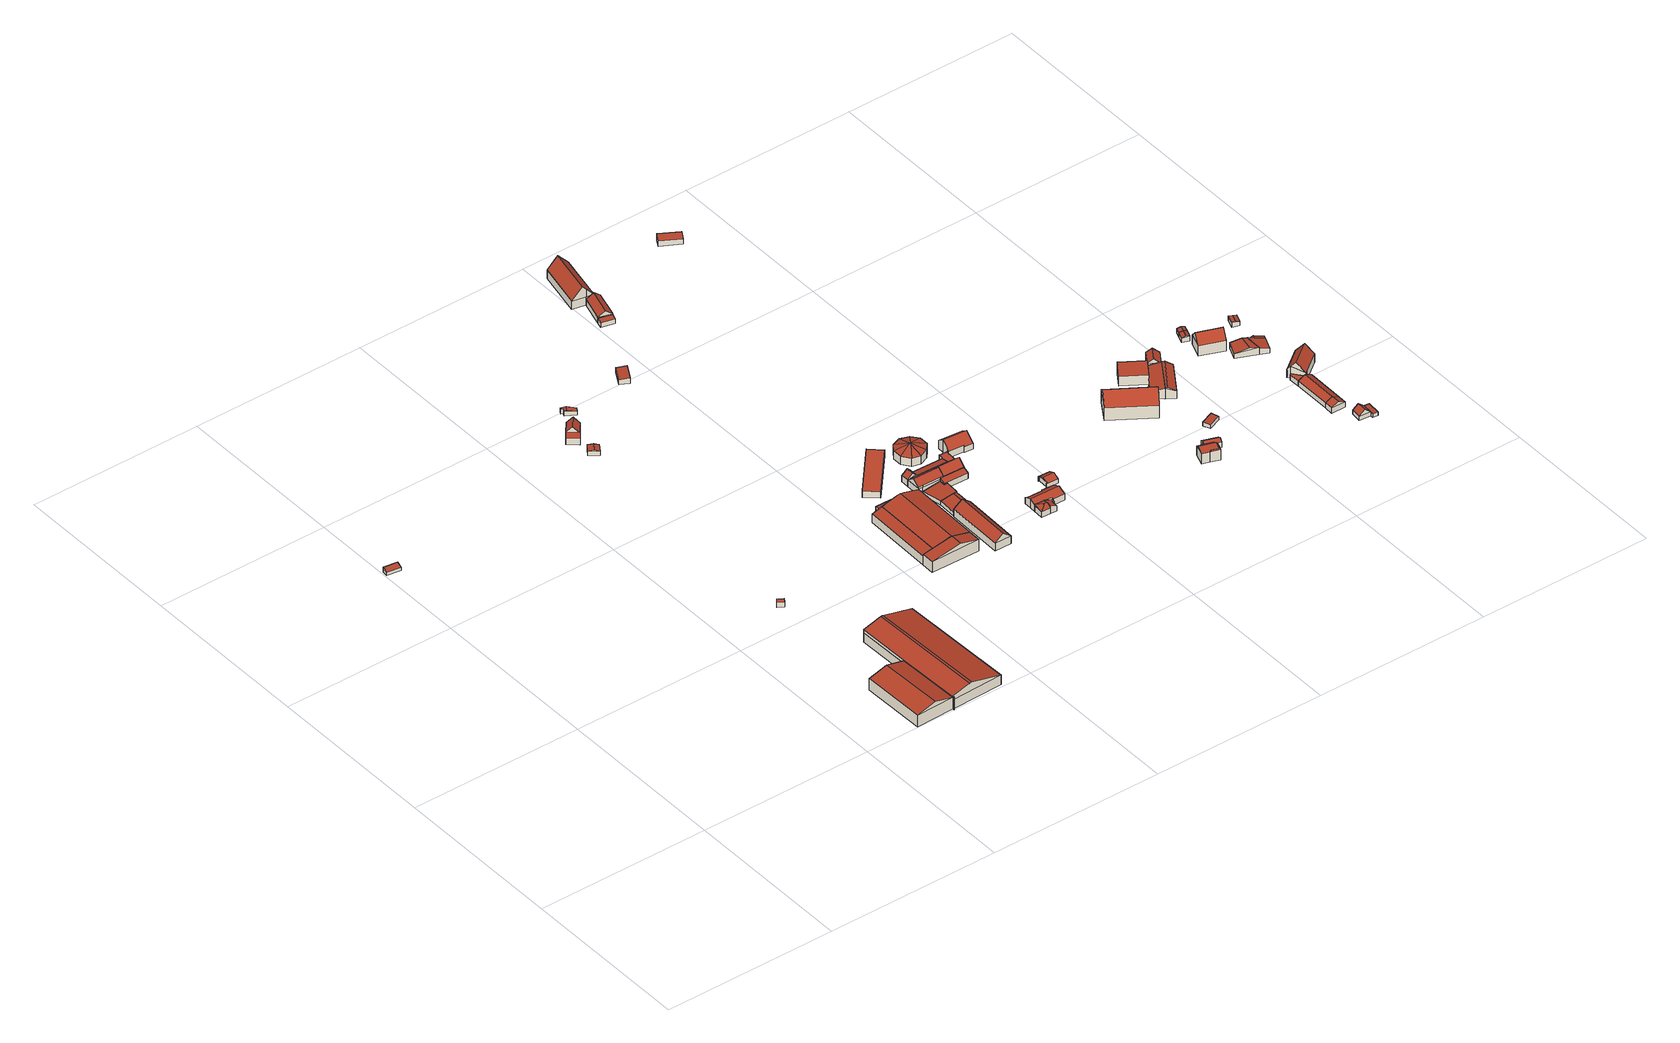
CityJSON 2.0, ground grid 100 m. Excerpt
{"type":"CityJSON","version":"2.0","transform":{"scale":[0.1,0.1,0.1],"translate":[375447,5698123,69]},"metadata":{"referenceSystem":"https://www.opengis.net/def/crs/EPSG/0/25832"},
"CityObjects":{
"building1":{"type":"Building","attributes":{"Gemeindeschluessel":"05911000","Geometrietyp2DReferenz":"3000","function":"51009_1610","roofType":"2100","measuredHeight":2.89},"geometry":[{"type":"Solid","lod":"2","boundaries":[[[[0,1,2,3]],[[4,5,1,0]],[[6,7,5,4]],[[3,2,7,6]],[[4,0,3,6]],[[1,5,7,2]]]],"semantics":{"surfaces":[{"type":"WallSurface"},{"type":"RoofSurface"},{"type":"GroundSurface"}],"values":[[0,0,0,0,1,2]]}}]},
"building2":{"type":"Building","attributes":{"Gemeindeschluessel":"05911000","Geometrietyp2DReferenz":"3000","function":"31001_2143","roofType":"3100","measuredHeight":10.03,"storeysAboveGround":1},"geometry":[{"type":"Solid","lod":"2","boundaries":[[[[8,9,10,11]],[[12,13,9,8]],[[14,15,13,12]],[[11,10,15,14]],[[8,16,12]],[[14,17,11]],[[11,17,16,8]],[[12,16,17,14]],[[9,13,15,10]]]],"semantics":{"surfaces":[{"type":"WallSurface"},{"type":"RoofSurface"},{"type":"GroundSurface"}],"values":[[0,0,0,0,0,0,1,1,2]]}}]},
"building3":{"type":"Building","attributes":{"Gemeindeschluessel":"05911000","Geometrietyp2DReferenz":"3000","function":"31001_2523","roofType":"1000","measuredHeight":3.05,"storeysAboveGround":1},"geometry":[{"type":"Solid","lod":"2","boundaries":[[[[18,19,20,21]],[[22,23,19,18]],[[24,25,23,22]],[[21,20,25,24]],[[22,18,21,24]],[[19,23,25,20]]]],"semantics":{"surfaces":[{"type":"WallSurface"},{"type":"RoofSurface"},{"type":"GroundSurface"}],"values":[[0,0,0,0,1,2]]}}]},
"building4":{"type":"Building","attributes":{"Gemeindeschluessel":"05911000","Geometrietyp2DReferenz":"3000","function":"31001_2728","roofType":"5000","measuredHeight":10.57,"storeysAboveGround":1},"geometry":[{"type":"Solid","lod":"2","boundaries":[[[[26,27,28,29]],[[30,31,27,26]],[[32,33,31,30]],[[34,35,33,32]],[[36,37,35,34]],[[38,39,37,36]],[[40,9,39,38]],[[41,10,9,40]],[[42,43,10,41]],[[29,28,43,42]],[[30,44,45,32]],[[46,47,48,49,50,51,52,53]],[[44,54,46,53,45]],[[46,54,26,29]],[[54,44,30,26]],[[45,53,52,34,32]],[[52,51,36,34]],[[50,49,40,38]],[[51,50,38,36]],[[49,48,41,40]],[[48,47,42,41]],[[47,46,29,42]],[[27,31,33,35,37,39,9,10,43,28]]]],"semantics":{"surfaces":[{"type":"WallSurface"},{"type":"RoofSurface"},{"type":"GroundSurface"}],"values":[[0,0,0,0,0,0,0,0,0,0,1,1,1,0,0,0,0,0,0,0,0,0,2]]}}]},
"building5":{"type":"Building","attributes":{"Gemeindeschluessel":"05911000","Geometrietyp2DReferenz":"3000","function":"31001_2463","roofType":"3100","measuredHeight":3.34,"storeysAboveGround":1},"geometry":[{"type":"Solid","lod":"2","boundaries":[[[[55,56,57,58]],[[59,60,56,55]],[[61,62,60,59]],[[58,57,62,61]],[[55,63,59]],[[61,64,58]],[[58,64,63,55]],[[59,63,64,61]],[[56,60,62,57]]]],"semantics":{"surfaces":[{"type":"WallSurface"},{"type":"RoofSurface"},{"type":"GroundSurface"}],"values":[[0,0,0,0,0,0,1,1,2]]}}]},
"building6":{"type":"Building","attributes":{"Gemeindeschluessel":"05911000","Geometrietyp2DReferenz":"3000","function":"31001_1010"},"address":[{"country":"Germany","locality":"Bochum","thoroughfareNumber":"370","thoroughfareName":"Blankensteiner Str."}],"children":["building6-1","building6-2"]},
"building6-1":{"type":"BuildingPart","attributes":{"roofType":"2100","measuredHeight":4.56,"storeysAboveGround":1},"parents":["building6"],"geometry":[{"type":"Solid","lod":"2","boundaries":[[[[65,66,67,68,69]],[[70,71,72,73,74]],[[69,68,71,70]],[[74,75,76,65,69,70]],[[67,72,71,68]],[[73,75,74]],[[66,65,76]],[[72,67,66,73]],[[73,66,76,75]]]],"semantics":{"surfaces":[{"type":"WallSurface"},{"type":"RoofSurface"},{"type":"GroundSurface"},{"type":"ClosureSurface"}],"values":[[0,0,0,1,2,0,0,3,3]]}}]},
"building6-2":{"type":"BuildingPart","attributes":{"roofType":"5000","measuredHeight":7.89,"storeysAboveGround":1},"parents":["building6"],"geometry":[{"type":"Solid","lod":"2","boundaries":[[[[77,78,67,66]],[[79,80,78,77]],[[81,82,80,79]],[[73,72,82,81]],[[83,77,66,76,84]],[[79,83,84,75,73,81]],[[77,83,79]],[[67,78,80,82,72]],[[72,73,66,67]],[[76,75,84]],[[76,66,73,75]]]],"semantics":{"surfaces":[{"type":"WallSurface"},{"type":"RoofSurface"},{"type":"GroundSurface"},{"type":"ClosureSurface"}],"values":[[0,0,0,0,1,1,0,2,3,0,3]]}}]},
"building7":{"type":"Building","attributes":{"Gemeindeschluessel":"05911000","Geometrietyp2DReferenz":"3000","function":"31001_2729","roofType":"5000","measuredHeight":3.23,"storeysAboveGround":1},"geometry":[{"type":"Solid","lod":"2","boundaries":[[[[85,86,87,88]],[[89,90,86,85]],[[91,92,90,89]],[[93,94,92,91]],[[95,96,94,93]],[[88,87,96,95]],[[89,97,98,91]],[[93,98,97,85,88,95]],[[85,97,89]],[[91,98,93]],[[86,90,92,94,96,87]]]],"semantics":{"surfaces":[{"type":"WallSurface"},{"type":"RoofSurface"},{"type":"GroundSurface"}],"values":[[0,0,0,0,0,0,1,1,0,0,2]]}}]},
"building8":{"type":"Building","attributes":{"Gemeindeschluessel":"05911000","Geometrietyp2DReferenz":"3000","function":"31001_2010","roofType":"3100","measuredHeight":9.81,"storeysAboveGround":1},"address":[{"country":"Germany","locality":"Bochum","thoroughfareNumber":"278","thoroughfareName":"Brockhauser Str."}],"geometry":[{"type":"Solid","lod":"2","boundaries":[[[[99,100,101,102]],[[103,104,100,99]],[[105,106,104,103]],[[102,101,106,105]],[[99,107,103]],[[105,108,102]],[[102,108,107,99]],[[103,107,108,105]],[[100,104,106,101]]]],"semantics":{"surfaces":[{"type":"WallSurface"},{"type":"RoofSurface"},{"type":"GroundSurface"}],"values":[[0,0,0,0,0,0,1,1,2]]}}]},
"building9":{"type":"Building","attributes":{"Gemeindeschluessel":"05911000","Geometrietyp2DReferenz":"3000","function":"31001_2728"},"children":["building9-1","building9-2"]},
"building9-1":{"type":"BuildingPart","attributes":{"roofType":"2100","measuredHeight":6.84,"storeysAboveGround":1},"parents":["building9"],"geometry":[{"type":"Solid","lod":"2","boundaries":[[[[109,110,111,112]],[[113,114,110,109]],[[115,116,114,113]],[[113,109,112,115]],[[110,114,116,111]],[[112,111,116,115]]]],"semantics":{"surfaces":[{"type":"WallSurface"},{"type":"RoofSurface"},{"type":"GroundSurface"},{"type":"ClosureSurface"}],"values":[[0,0,0,1,2,3]]}}]},
"building9-2":{"type":"BuildingPart","attributes":{"roofType":"5000","measuredHeight":9.82,"storeysAboveGround":1},"parents":["building9"],"geometry":[{"type":"Solid","lod":"2","boundaries":[[[[112,111,117,118]],[[119,120,116,115]],[[121,122,120,119]],[[123,124,122,121]],[[125,126,124,123]],[[127,128,126,125]],[[118,117,128,127]],[[129,130,131,132,133,103]],[[132,134,115,112,135,133]],[[103,133,135,118,127]],[[135,112,118]],[[134,132,131,121,119]],[[134,119,115]],[[131,130,123,121]],[[130,129,125,123]],[[129,103,127,125]],[[111,116,120,122,124,126,128,117]],[[115,116,111,112]]]],"semantics":{"surfaces":[{"type":"WallSurface"},{"type":"RoofSurface"},{"type":"GroundSurface"},{"type":"ClosureSurface"}],"values":[[0,0,0,0,0,0,0,1,1,0,0,0,0,0,0,0,2,3]]}}]},
"building10":{"type":"Building","attributes":{"Gemeindeschluessel":"05911000","Geometrietyp2DReferenz":"3000","function":"51009_1610","roofType":"2100","measuredHeight":3.47},"geometry":[{"type":"Solid","lod":"2","boundaries":[[[[136,137,138,139]],[[140,141,137,136]],[[142,143,141,140]],[[139,138,143,142]],[[140,136,139,142]],[[137,141,143,138]]]],"semantics":{"surfaces":[{"type":"WallSurface"},{"type":"RoofSurface"},{"type":"GroundSurface"}],"values":[[0,0,0,0,1,2]]}}]},
"building11":{"type":"Building","attributes":{"Gemeindeschluessel":"05911000","Geometrietyp2DReferenz":"3000","function":"31001_2724","roofType":"2100","measuredHeight":3.41,"storeysAboveGround":1},"geometry":[{"type":"Solid","lod":"2","boundaries":[[[[144,145,146,147]],[[148,149,145,144]],[[150,151,149,148]],[[147,146,151,150]],[[148,144,147,150]],[[145,149,151,146]]]],"semantics":{"surfaces":[{"type":"WallSurface"},{"type":"RoofSurface"},{"type":"GroundSurface"}],"values":[[0,0,0,0,1,2]]}}]},
"building12":{"type":"Building","attributes":{"Gemeindeschluessel":"05911000","Geometrietyp2DReferenz":"3000","function":"51009_1610","roofType":"2100","measuredHeight":2.93},"geometry":[{"type":"Solid","lod":"2","boundaries":[[[[152,153,154,155]],[[156,157,153,152]],[[158,159,157,156]],[[155,154,159,158]],[[156,152,155,158]],[[153,157,159,154]]]],"semantics":{"surfaces":[{"type":"WallSurface"},{"type":"RoofSurface"},{"type":"GroundSurface"}],"values":[[0,0,0,0,1,2]]}}]},
"building13":{"type":"Building","attributes":{"Gemeindeschluessel":"05911000","Geometrietyp2DReferenz":"3000","function":"31001_2726","roofType":"3100","measuredHeight":8.47,"storeysAboveGround":1},"geometry":[{"type":"Solid","lod":"2","boundaries":[[[[160,161,162,163]],[[164,165,161,160]],[[166,167,165,164]],[[163,162,167,166]],[[160,168,164]],[[166,169,163]],[[163,169,168,160]],[[164,168,169,166]],[[161,165,167,162]]]],"semantics":{"surfaces":[{"type":"WallSurface"},{"type":"RoofSurface"},{"type":"GroundSurface"}],"values":[[0,0,0,0,0,0,1,1,2]]}}]},
"building14":{"type":"Building","attributes":{"Gemeindeschluessel":"05911000","Geometrietyp2DReferenz":"3000","function":"51009_1610","roofType":"1000","measuredHeight":3.84},"geometry":[{"type":"Solid","lod":"2","boundaries":[[[[170,171,172,173]],[[174,175,171,170]],[[176,177,175,174]],[[173,172,177,176]],[[174,170,173,176]],[[171,175,177,172]]]],"semantics":{"surfaces":[{"type":"WallSurface"},{"type":"RoofSurface"},{"type":"GroundSurface"}],"values":[[0,0,0,0,1,2]]}}]},
"building15":{"type":"Building","attributes":{"Gemeindeschluessel":"05911000","Geometrietyp2DReferenz":"3000","function":"31001_2726","roofType":"3100","measuredHeight":3.58,"storeysAboveGround":1},"geometry":[{"type":"Solid","lod":"2","boundaries":[[[[178,179,180,181]],[[182,183,179,178]],[[184,185,183,182]],[[181,180,185,184]],[[178,186,182]],[[184,187,181]],[[181,187,186,178]],[[182,186,187,184]],[[179,183,185,180]]]],"semantics":{"surfaces":[{"type":"WallSurface"},{"type":"RoofSurface"},{"type":"GroundSurface"}],"values":[[0,0,0,0,0,0,1,1,2]]}}]},
"building16":{"type":"Building","attributes":{"Gemeindeschluessel":"05911000","Geometrietyp2DReferenz":"3000","function":"31001_2726","roofType":"2100","measuredHeight":3.78,"storeysAboveGround":1},"geometry":[{"type":"Solid","lod":"2","boundaries":[[[[188,189,179,190]],[[191,192,189,188]],[[193,194,192,191]],[[195,196,194,193]],[[197,183,196,195]],[[190,179,183,197]],[[195,193,191,188,190,197]],[[189,192,194,196,183,179]]]],"semantics":{"surfaces":[{"type":"WallSurface"},{"type":"RoofSurface"},{"type":"GroundSurface"}],"values":[[0,0,0,0,0,0,1,2]]}}]},
"building17":{"type":"Building","attributes":{"Gemeindeschluessel":"05911000","Geometrietyp2DReferenz":"3000","function":"31001_2726"},"children":["building17-1","building17-2","building17-3","building17-4"]},
"building17-1":{"type":"BuildingPart","attributes":{"roofType":"2100","measuredHeight":4.58,"storeysAboveGround":1},"parents":["building17"],"geometry":[{"type":"Solid","lod":"2","boundaries":[[[[198,199,200,201,202]],[[203,204,205,206]],[[207,208,204,203]],[[202,201,208,207]],[[203,206,209,198,202,207]],[[200,210,205,204,208,201]],[[210,200,199,211]],[[199,198,209,211]],[[210,211,209,206,205]]]],"semantics":{"surfaces":[{"type":"WallSurface"},{"type":"RoofSurface"},{"type":"GroundSurface"},{"type":"ClosureSurface"}],"values":[[0,0,0,0,1,2,3,3,3]]}}]},
"building17-2":{"type":"BuildingPart","attributes":{"roofType":"3100","measuredHeight":6.54,"storeysAboveGround":1},"parents":["building17"],"geometry":[{"type":"Solid","lod":"2","boundaries":[[[[212,213,214,215]],[[216,217,213,212]],[[218,219,220,217,216]],[[212,221,216]],[[222,218,223,215]],[[215,223,221,212]],[[216,221,223,218]],[[213,217,220,214]],[[219,218,222]],[[214,220,219,222,215]]]],"semantics":{"surfaces":[{"type":"WallSurface"},{"type":"RoofSurface"},{"type":"GroundSurface"},{"type":"ClosureSurface"}],"values":[[0,0,0,0,0,1,1,2,0,3]]}}]},
"building17-3":{"type":"BuildingPart","attributes":{"roofType":"3100","measuredHeight":8.05,"storeysAboveGround":1},"parents":["building17"],"geometry":[{"type":"Solid","lod":"2","boundaries":[[[[224,225,220,219]],[[226,227,200,199]],[[228,229,227,226]],[[230,215,214,229,228]],[[222,230,231,232,233,234,224,219]],[[235,236,232,231,237,238]],[[238,237,228,226]],[[237,231,230,228]],[[198,235,238,226,199]],[[225,210,200,227,229,214,220]],[[225,224,211,210]],[[210,211,199,200]],[[215,230,222]],[[214,215,222,219,220]],[[198,209,239,236,235]],[[209,198,199,211]],[[236,239,233,232]],[[234,239,209,211,224]],[[239,234,233]]]],"semantics":{"surfaces":[{"type":"WallSurface"},{"type":"RoofSurface"},{"type":"GroundSurface"},{"type":"ClosureSurface"}],"values":[[0,0,0,0,1,1,0,0,0,2,3,3,0,3,0,3,0,3,3]]}}]},
"building17-4":{"type":"BuildingPart","attributes":{"roofType":"3100","measuredHeight":8.1,"storeysAboveGround":1},"parents":["building17"],"geometry":[{"type":"Solid","lod":"2","boundaries":[[[[240,241,225,224,242]],[[243,206,205,241,240]],[[240,244,243]],[[243,244,245,233,239]],[[242,245,244,240]],[[210,225,241,205]],[[206,243,239,209]],[[211,210,205,206,209]],[[224,234,242]],[[225,210,211,224]],[[211,209,239,234,224]],[[233,245,242,234]],[[233,234,239]]]],"semantics":{"surfaces":[{"type":"WallSurface"},{"type":"RoofSurface"},{"type":"GroundSurface"},{"type":"ClosureSurface"}],"values":[[0,0,0,1,1,2,0,3,0,3,3,0,3]]}}]},
"building18":{"type":"Building","attributes":{"Gemeindeschluessel":"05911000","Geometrietyp2DReferenz":"3000","function":"31001_2726","roofType":"2100","measuredHeight":3.7,"storeysAboveGround":1},"geometry":[{"type":"Solid","lod":"2","boundaries":[[[[246,247,248,249]],[[250,251,247,246]],[[252,253,251,250]],[[254,255,253,252]],[[249,248,255,254]],[[252,250,246,249,254]],[[247,251,253,255,248]]]],"semantics":{"surfaces":[{"type":"WallSurface"},{"type":"RoofSurface"},{"type":"GroundSurface"}],"values":[[0,0,0,0,0,1,2]]}}]},
"building19":{"type":"Building","attributes":{"Gemeindeschluessel":"05911000","Geometrietyp2DReferenz":"3000","function":"51009_1610","roofType":"2100","measuredHeight":3.1},"geometry":[{"type":"Solid","lod":"2","boundaries":[[[[256,257,258,259]],[[260,261,257,256]],[[262,263,261,260]],[[264,265,263,262]],[[259,258,265,264]],[[262,260,256,259,264]],[[257,261,263,265,258]]]],"semantics":{"surfaces":[{"type":"WallSurface"},{"type":"RoofSurface"},{"type":"GroundSurface"}],"values":[[0,0,0,0,0,1,2]]}}]},
"building20":{"type":"Building","attributes":{"Gemeindeschluessel":"05911000","Geometrietyp2DReferenz":"3000","function":"31001_2728","roofType":"5000","measuredHeight":7.47,"storeysAboveGround":1},"geometry":[{"type":"Solid","lod":"2","boundaries":[[[[266,267,268,269]],[[270,271,267,266]],[[272,273,271,270]],[[274,275,273,272]],[[276,277,275,274]],[[278,279,277,276]],[[280,281,279,278]],[[282,283,281,280]],[[284,285,283,282]],[[269,268,285,284]],[[286,284,282,287]],[[282,280,287]],[[288,289,286,287,280,278,290]],[[291,290,278,276,292]],[[276,274,292]],[[292,274,272,291]],[[288,290,291,272,270,293]],[[270,266,293]],[[288,293,266,269,289]],[[289,269,284,286]],[[267,271,273,275,277,279,281,283,285,268]]]],"semantics":{"surfaces":[{"type":"WallSurface"},{"type":"RoofSurface"},{"type":"GroundSurface"}],"values":[[0,0,0,0,0,0,0,0,0,0,1,1,1,1,1,1,1,1,1,1,2]]}}]},
"building21":{"type":"Building","attributes":{"Gemeindeschluessel":"05911000","Geometrietyp2DReferenz":"3000","function":"31001_2721","roofType":"5000","measuredHeight":6.29,"storeysAboveGround":1},"geometry":[{"type":"Solid","lod":"2","boundaries":[[[[294,295,296,297]],[[298,299,295,294]],[[300,263,299,298]],[[301,257,263,300]],[[297,296,257,301]],[[302,303,304,305]],[[306,307,301,303,302]],[[307,306,294,297]],[[307,297,301]],[[306,302,305,298,294]],[[304,303,301,300]],[[305,304,300,298]],[[295,299,263,257,296]]]],"semantics":{"surfaces":[{"type":"WallSurface"},{"type":"RoofSurface"},{"type":"GroundSurface"}],"values":[[0,0,0,0,0,1,1,0,0,0,0,0,2]]}}]},
"building22":{"type":"Building","attributes":{"Gemeindeschluessel":"05911000","Geometrietyp2DReferenz":"3000","function":"31001_1220","roofType":"3100","measuredHeight":11.86,"storeysAboveGround":2},"address":[{"country":"Germany","locality":"Bochum","thoroughfareNumber":"363","thoroughfareName":"Blankensteiner Str."}],"geometry":[{"type":"Solid","lod":"2","boundaries":[[[[308,309,310,311]],[[312,313,309,308]],[[314,315,313,312]],[[316,317,315,314]],[[311,310,317,316]],[[316,318,319,320]],[[321,319,318,322,323]],[[322,318,316,314]],[[323,322,314,312]],[[321,323,312,308]],[[320,319,321,308,311]],[[320,311,316]],[[309,313,315,317,310]]]],"semantics":{"surfaces":[{"type":"WallSurface"},{"type":"RoofSurface"},{"type":"GroundSurface"}],"values":[[0,0,0,0,0,1,1,0,0,0,0,0,2]]}}]},
"building23":{"type":"Building","attributes":{"Gemeindeschluessel":"05911000","Geometrietyp2DReferenz":"3000","function":"31001_1010"},"address":[{"country":"Germany","locality":"Bochum","thoroughfareNumber":"274","thoroughfareName":"Brockhauser Str."}],"children":["building23-1","building23-2","building23-3"]},
"building23-1":{"type":"BuildingPart","attributes":{"roofType":"2100","measuredHeight":4.68,"storeysAboveGround":1},"parents":["building23"],"geometry":[{"type":"Solid","lod":"2","boundaries":[[[[324,325,326,327]],[[328,329,325,324]],[[330,331,329,328]],[[332,333,334,331,330]],[[328,324,327,335,336,337,338,339,332,330]],[[340,341,326,325,329,331,334]],[[338,337,342]],[[333,332,339]],[[340,334,333,343]],[[333,339,338,342,344,343]],[[344,342,337,336]],[[341,340,343,344,336,335]],[[341,335,327,326]]]],"semantics":{"surfaces":[{"type":"WallSurface"},{"type":"RoofSurface"},{"type":"GroundSurface"},{"type":"ClosureSurface"}],"values":[[0,0,0,0,1,2,0,0,3,3,0,3,3]]}}]},
"building23-2":{"type":"BuildingPart","attributes":{"roofType":"5000","measuredHeight":5,"storeysAboveGround":1},"parents":["building23"],"geometry":[{"type":"Solid","lod":"2","boundaries":[[[[345,346,334,333]],[[347,348,346,345]],[[349,350,345]],[[339,351,349,345,333]],[[338,342,350,349,351]],[[350,352,347,345]],[[340,334,346,348]],[[348,347,343,340]],[[340,343,333,334]],[[351,339,338]],[[344,342,338,339,333,343]],[[344,352,350,342]],[[352,344,343,347]]]],"semantics":{"surfaces":[{"type":"WallSurface"},{"type":"RoofSurface"},{"type":"GroundSurface"},{"type":"ClosureSurface"}],"values":[[0,0,1,1,1,0,2,3,3,0,3,0,3]]}}]},
"building23-3":{"type":"BuildingPart","attributes":{"roofType":"3100","measuredHeight":5.6,"storeysAboveGround":1},"parents":["building23"],"geometry":[{"type":"Solid","lod":"2","boundaries":[[[[353,354,348,347,352]],[[355,356,354,353]],[[357,358,356,355]],[[359,360,358,357]],[[361,362,360,359]],[[363,364,362,361]],[[365,366,364,363]],[[367,368,366,365]],[[369,370,368,367]],[[371,327,326,370,369]],[[365,363,361,359,357,355,353,367]],[[352,344,336,372,371,369,367,353]],[[340,348,354,356,358,360,362,364,366,368,370,326,341]],[[335,372,336]],[[341,335,336,344,343,340]],[[348,340,343,347]],[[343,344,352,347]],[[327,371,372,335]],[[341,326,327,335]]]],"semantics":{"surfaces":[{"type":"WallSurface"},{"type":"RoofSurface"},{"type":"GroundSurface"},{"type":"ClosureSurface"}],"values":[[0,0,0,0,0,0,0,0,0,0,1,1,2,0,3,3,3,0,3]]}}]},
"building24":{"type":"Building","attributes":{"Gemeindeschluessel":"05911000","Geometrietyp2DReferenz":"3000","function":"31001_1010"},"address":[{"country":"Germany","locality":"Bochum","thoroughfareNumber":"276","thoroughfareName":"Brockhauser Str."}],"children":["building24-1","building24-2"]},
"building24-1":{"type":"BuildingPart","attributes":{"roofType":"3100","measuredHeight":7.74,"storeysAboveGround":1},"parents":["building24"],"geometry":[{"type":"Solid","lod":"2","boundaries":[[[[373,374,375,376,377]],[[378,379,380,381,382]],[[383,384,379,378]],[[385,386,384,383]],[[387,388,386,385]],[[389,390,388,387]],[[391,392,390,389]],[[377,376,392,391]],[[385,383,378,387]],[[382,373,377,391,389,387,378]],[[375,380,379,384,386,388,390,392,376]],[[374,373,382,381]],[[380,375,374,381]]]],"semantics":{"surfaces":[{"type":"WallSurface"},{"type":"RoofSurface"},{"type":"GroundSurface"},{"type":"ClosureSurface"}],"values":[[0,0,0,0,0,0,0,0,1,1,2,0,3]]}}]},
"building24-2":{"type":"BuildingPart","attributes":{"roofType":"1000","measuredHeight":2.79,"storeysAboveGround":1},"parents":["building24"],"geometry":[{"type":"Solid","lod":"2","boundaries":[[[[393,394,395,396]],[[397,398,394,393]],[[381,380,398,397]],[[399,400,375,374]],[[401,402,400,399]],[[396,395,402,401]],[[399,374,381,397,393,396,401]],[[394,398,380,375,400,402,395]],[[380,381,374,375]]]],"semantics":{"surfaces":[{"type":"WallSurface"},{"type":"RoofSurface"},{"type":"GroundSurface"},{"type":"ClosureSurface"}],"values":[[0,0,0,0,0,0,1,2,3]]}}]},
"building25":{"type":"Building","attributes":{"Gemeindeschluessel":"05911000","Geometrietyp2DReferenz":"3000","function":"31001_2463","roofType":"5000","measuredHeight":4.28,"storeysAboveGround":1},"geometry":[{"type":"Solid","lod":"2","boundaries":[[[[403,404,405,406]],[[407,408,404,403]],[[409,410,408,407]],[[411,412,410,409]],[[413,414,412,411]],[[415,416,414,413]],[[417,418,416,415]],[[406,405,418,417]],[[419,420,407,403,406,417]],[[420,419,415,413,411,409]],[[407,420,409]],[[415,419,417]],[[404,408,410,412,414,416,418,405]]]],"semantics":{"surfaces":[{"type":"WallSurface"},{"type":"RoofSurface"},{"type":"GroundSurface"}],"values":[[0,0,0,0,0,0,0,0,1,1,0,0,2]]}}]},
"building26":{"type":"Building","attributes":{"Gemeindeschluessel":"05911000","Geometrietyp2DReferenz":"3000","function":"31001_2700","roofType":"2100","measuredHeight":3.92,"storeysAboveGround":1},"geometry":[{"type":"Solid","lod":"2","boundaries":[[[[421,422,423,424]],[[425,426,422,421]],[[427,428,426,425]],[[424,423,428,427]],[[425,421,424,427]],[[422,426,428,423]]]],"semantics":{"surfaces":[{"type":"WallSurface"},{"type":"RoofSurface"},{"type":"GroundSurface"}],"values":[[0,0,0,0,1,2]]}}]},
"building27":{"type":"Building","attributes":{"Gemeindeschluessel":"05911000","Geometrietyp2DReferenz":"3000","function":"31001_1010"},"address":[{"country":"Germany","locality":"Bochum","thoroughfareNumber":"262","thoroughfareName":"Brockhauser Str."}],"children":["building27-1","building27-2","building27-3"]},
"building27-1":{"type":"BuildingPart","attributes":{"roofType":"2100","measuredHeight":6.51,"storeysAboveGround":1},"parents":["building27"],"geometry":[{"type":"Solid","lod":"2","boundaries":[[[[429,430,431,432]],[[433,434,435,430,429]],[[432,436,437,433,429]],[[438,439,431,430,435]],[[434,433,437]],[[438,435,434,437]],[[431,439,436,432]],[[439,438,437,436]]]],"semantics":{"surfaces":[{"type":"WallSurface"},{"type":"RoofSurface"},{"type":"GroundSurface"},{"type":"ClosureSurface"}],"values":[[0,0,1,2,0,3,3,3]]}}]},
"building27-2":{"type":"BuildingPart","attributes":{"roofType":"1000","measuredHeight":6.51,"storeysAboveGround":1},"parents":["building27"],"geometry":[{"type":"Solid","lod":"2","boundaries":[[[[440,441,442,443]],[[444,445,441,440]],[[432,431,445,444]],[[440,443,446,436,432,444]],[[439,442,441,445,431]],[[436,439,431,432]],[[439,436,446,443,442]]]],"semantics":{"surfaces":[{"type":"WallSurface"},{"type":"RoofSurface"},{"type":"GroundSurface"},{"type":"ClosureSurface"}],"values":[[0,0,0,1,2,3,3]]}}]},
"building27-3":{"type":"BuildingPart","attributes":{"roofType":"5000","measuredHeight":7.3,"storeysAboveGround":1},"parents":["building27"],"geometry":[{"type":"Solid","lod":"2","boundaries":[[[[447,448,435,434]],[[449,450,448,447]],[[451,452,450,449]],[[453,454,452,451]],[[455,456,454,453]],[[457,443,442,456,455]],[[436,458,459,447,434,437]],[[457,455,453,451,449,459,458]],[[447,459,449]],[[446,457,458,436]],[[438,435,448,450,452,454,456,442,439]],[[439,436,437,438]],[[435,438,437,434]],[[443,457,446]],[[439,442,443,446,436]]]],"semantics":{"surfaces":[{"type":"WallSurface"},{"type":"RoofSurface"},{"type":"GroundSurface"},{"type":"ClosureSurface"}],"values":[[0,0,0,0,0,0,1,1,0,0,2,3,3,0,3]]}}]},
"building28":{"type":"Building","attributes":{"Gemeindeschluessel":"05911000","Geometrietyp2DReferenz":"3000","function":"31001_2463","roofType":"3100","measuredHeight":4.53,"storeysAboveGround":1},"geometry":[{"type":"Solid","lod":"2","boundaries":[[[[460,461,462,463]],[[464,465,461,460]],[[466,467,465,464]],[[468,469,467,466]],[[470,471,469,468]],[[472,473,471,470]],[[463,462,473,472]],[[468,466,464,470]],[[460,463,472,470,464]],[[461,465,467,469,471,473,462]]]],"semantics":{"surfaces":[{"type":"WallSurface"},{"type":"RoofSurface"},{"type":"GroundSurface"}],"values":[[0,0,0,0,0,0,0,1,1,2]]}}]},
"building29":{"type":"Building","attributes":{"Gemeindeschluessel":"05911000","Geometrietyp2DReferenz":"3000","function":"31001_1010","roofType":"3100","measuredHeight":13.06,"storeysAboveGround":2},"address":[{"country":"Germany","locality":"Bochum","thoroughfareNumber":"266","thoroughfareName":"Brockhauser Str."}],"geometry":[{"type":"Solid","lod":"2","boundaries":[[[[474,475,476,477]],[[478,479,475,474]],[[480,481,479,478]],[[477,476,481,480]],[[474,482,478]],[[480,483,477]],[[477,483,482,474]],[[478,482,483,480]],[[475,479,481,476]]]],"semantics":{"surfaces":[{"type":"WallSurface"},{"type":"RoofSurface"},{"type":"GroundSurface"}],"values":[[0,0,0,0,0,0,1,1,2]]}}]},
"building30":{"type":"Building","attributes":{"Gemeindeschluessel":"05911000","Geometrietyp2DReferenz":"3000","function":"31001_2463","roofType":"2100","measuredHeight":2.56,"storeysAboveGround":1},"geometry":[{"type":"Solid","lod":"2","boundaries":[[[[484,485,486,487]],[[488,489,485,484]],[[490,491,489,488]],[[487,486,491,490]],[[488,484,487,490]],[[485,489,491,486]]]],"semantics":{"surfaces":[{"type":"WallSurface"},{"type":"RoofSurface"},{"type":"GroundSurface"}],"values":[[0,0,0,0,1,2]]}}]},
"building31":{"type":"Building","attributes":{"Gemeindeschluessel":"05911000","Geometrietyp2DReferenz":"3000","function":"51009_1610","roofType":"2100","measuredHeight":6.9},"geometry":[{"type":"Solid","lod":"2","boundaries":[[[[492,493,494,495]],[[496,497,493,492]],[[498,499,497,496]],[[495,494,499,498]],[[496,492,495,498]],[[493,497,499,494]]]],"semantics":{"surfaces":[{"type":"WallSurface"},{"type":"RoofSurface"},{"type":"GroundSurface"}],"values":[[0,0,0,0,1,2]]}}]},
"building32":{"type":"Building","attributes":{"Gemeindeschluessel":"05911000","Geometrietyp2DReferenz":"3000","function":"51009_1610","roofType":"2100","measuredHeight":6.31},"geometry":[{"type":"Solid","lod":"2","boundaries":[[[[500,475,501,502]],[[503,504,475,500]],[[505,506,504,503]],[[507,508,506,505]],[[509,510,508,507]],[[502,501,510,509]],[[507,505,503,500,502,509]],[[475,504,506,508,510,501]]]],"semantics":{"surfaces":[{"type":"WallSurface"},{"type":"RoofSurface"},{"type":"GroundSurface"}],"values":[[0,0,0,0,0,0,1,2]]}}]},
"building33":{"type":"Building","attributes":{"Gemeindeschluessel":"05911000","Geometrietyp2DReferenz":"3000","function":"51009_1610","roofType":"3100","measuredHeight":7.11},"geometry":[{"type":"Solid","lod":"2","boundaries":[[[[509,511,512,502]],[[513,514,511,509]],[[515,516,514,513]],[[502,512,516,515]],[[509,517,513]],[[515,518,502]],[[502,518,517,509]],[[513,517,518,515]],[[511,514,516,512]]]],"semantics":{"surfaces":[{"type":"WallSurface"},{"type":"RoofSurface"},{"type":"GroundSurface"}],"values":[[0,0,0,0,0,0,1,1,2]]}}]},
"building34":{"type":"Building","attributes":{"Gemeindeschluessel":"05911000","Geometrietyp2DReferenz":"3000","function":"31001_2729","roofType":"3100","measuredHeight":7.54,"storeysAboveGround":1},"geometry":[{"type":"Solid","lod":"2","boundaries":[[[[519,520,494,521]],[[522,523,520,519]],[[524,525,523,522]],[[521,494,525,524]],[[519,526,522]],[[524,527,521]],[[521,527,526,519]],[[522,526,527,524]],[[520,523,525,494]]]],"semantics":{"surfaces":[{"type":"WallSurface"},{"type":"RoofSurface"},{"type":"GroundSurface"}],"values":[[0,0,0,0,0,0,1,1,2]]}}]},
"building35":{"type":"Building","attributes":{"Gemeindeschluessel":"05911000","Geometrietyp2DReferenz":"3000","function":"51009_1610","roofType":"3100","measuredHeight":3.58},"geometry":[{"type":"Solid","lod":"2","boundaries":[[[[528,529,530,531]],[[532,533,529,528]],[[534,535,533,532]],[[531,530,535,534]],[[528,536,532]],[[534,537,531]],[[531,537,536,528]],[[532,536,537,534]],[[529,533,535,530]]]],"semantics":{"surfaces":[{"type":"WallSurface"},{"type":"RoofSurface"},{"type":"GroundSurface"}],"values":[[0,0,0,0,0,0,1,1,2]]}}]},
"building36":{"type":"Building","attributes":{"Gemeindeschluessel":"05911000","Geometrietyp2DReferenz":"3000","function":"51009_1610","roofType":"3100","measuredHeight":3.37},"geometry":[{"type":"Solid","lod":"2","boundaries":[[[[538,539,529,528]],[[540,541,539,538]],[[532,533,541,540]],[[528,529,533,532]],[[538,542,540]],[[532,543,528]],[[528,543,542,538]],[[540,542,543,532]],[[539,541,533,529]]]],"semantics":{"surfaces":[{"type":"WallSurface"},{"type":"RoofSurface"},{"type":"GroundSurface"}],"values":[[0,0,0,0,0,0,1,1,2]]}}]},
"building37":{"type":"Building","attributes":{"Gemeindeschluessel":"05911000","Geometrietyp2DReferenz":"3000","function":"31001_1010","roofType":"3100","measuredHeight":10.97,"storeysAboveGround":1},"address":[{"country":"Germany","locality":"Bochum","thoroughfareNumber":"264","thoroughfareName":"Brockhauser Str."}],"geometry":[{"type":"Solid","lod":"2","boundaries":[[[[544,545,546,547]],[[548,549,545,544]],[[550,551,549,548]],[[547,546,551,550]],[[544,552,548]],[[550,553,547]],[[547,553,552,544]],[[548,552,553,550]],[[545,549,551,546]]]],"semantics":{"surfaces":[{"type":"WallSurface"},{"type":"RoofSurface"},{"type":"GroundSurface"}],"values":[[0,0,0,0,0,0,1,1,2]]}}]},
"building38":{"type":"Building","attributes":{"Gemeindeschluessel":"05911000","Geometrietyp2DReferenz":"3000","function":"31001_1313","roofType":"3100","measuredHeight":5.14,"storeysAboveGround":1},"geometry":[{"type":"Solid","lod":"2","boundaries":[[[[554,555,556,557]],[[558,559,555,554]],[[560,561,559,558]],[[557,556,561,560]],[[554,562,558]],[[560,563,557]],[[557,563,562,554]],[[558,562,563,560]],[[555,559,561,556]]]],"semantics":{"surfaces":[{"type":"WallSurface"},{"type":"RoofSurface"},{"type":"GroundSurface"}],"values":[[0,0,0,0,0,0,1,1,2]]}}]},
"building39":{"type":"Building","attributes":{"Gemeindeschluessel":"05911000","Geometrietyp2DReferenz":"3000","function":"31001_1010"},"children":["building39-1","building39-2","building39-3"]},
"building39-1":{"type":"BuildingPart","attributes":{"roofType":"1000","measuredHeight":3.05,"storeysAboveGround":1},"parents":["building39"],"geometry":[{"type":"Solid","lod":"2","boundaries":[[[[564,565,566,567]],[[568,569,565,564]],[[570,571,569,568]],[[572,573,571,570]],[[574,575,573,572]],[[572,570,568,564,567,576,574]],[[565,569,571,573,575,566]],[[575,574,576,567,566]]]],"semantics":{"surfaces":[{"type":"WallSurface"},{"type":"RoofSurface"},{"type":"GroundSurface"},{"type":"ClosureSurface"}],"values":[[0,0,0,0,0,1,2,3]]}}]},
"building39-2":{"type":"BuildingPart","attributes":{"roofType":"3100","measuredHeight":5.21,"storeysAboveGround":1},"parents":["building39"],"geometry":[{"type":"Solid","lod":"2","boundaries":[[[[577,578,579,580]],[[581,582,583,584]],[[580,579,582,581]],[[581,585,580]],[[580,585,586,587,577]],[[584,586,585,581]],[[578,583,582,579]],[[577,588,589]],[[578,577,589,584,583]],[[588,577,587]],[[584,589,588,587,586]]]],"semantics":{"surfaces":[{"type":"WallSurface"},{"type":"RoofSurface"},{"type":"GroundSurface"},{"type":"ClosureSurface"}],"values":[[0,0,0,0,1,1,2,0,3,0,3]]}}]},
"building39-3":{"type":"BuildingPart","attributes":{"roofType":"3100","measuredHeight":5.24,"storeysAboveGround":1},"parents":["building39"],"geometry":[{"type":"Solid","lod":"2","boundaries":[[[[567,566,578,577]],[[584,583,575,574]],[[576,567,590,574]],[[577,588,587,591,590,567]],[[574,590,591,584]],[[566,575,583,578]],[[566,567,576,574,575]],[[578,583,584,589,577]],[[591,587,586,584]],[[588,577,589]],[[586,587,588,589,584]]]],"semantics":{"surfaces":[{"type":"WallSurface"},{"type":"RoofSurface"},{"type":"GroundSurface"},{"type":"ClosureSurface"}],"values":[[0,0,0,1,1,2,3,3,0,0,3]]}}]},
"building40":{"type":"Building","attributes":{"Gemeindeschluessel":"05911000","Geometrietyp2DReferenz":"3000","function":"31001_2729","roofType":"2100","measuredHeight":2.35,"storeysAboveGround":1},"geometry":[{"type":"Solid","lod":"2","boundaries":[[[[592,561,593,594]],[[595,559,561,592]],[[596,597,559,595]],[[598,599,597,596]],[[594,593,599,598]],[[596,595,592,594,598]],[[561,559,597,599,593]]]],"semantics":{"surfaces":[{"type":"WallSurface"},{"type":"RoofSurface"},{"type":"GroundSurface"}],"values":[[0,0,0,0,0,1,2]]}}]},
"building41":{"type":"Building","attributes":{"Gemeindeschluessel":"05911000","Geometrietyp2DReferenz":"3000","function":"31001_2463","roofType":"3100","measuredHeight":5.06,"storeysAboveGround":1},"geometry":[{"type":"Solid","lod":"2","boundaries":[[[[600,601,602,603]],[[604,605,601,600]],[[606,607,605,604]],[[603,602,607,606]],[[600,608,604]],[[606,609,603]],[[603,609,608,600]],[[604,608,609,606]],[[601,605,607,602]]]],"semantics":{"surfaces":[{"type":"WallSurface"},{"type":"RoofSurface"},{"type":"GroundSurface"}],"values":[[0,0,0,0,0,0,1,1,2]]}}]},
"building42":{"type":"Building","attributes":{"Gemeindeschluessel":"05911000","Geometrietyp2DReferenz":"3000","function":"31001_1010","roofType":"5000","measuredHeight":10.18,"storeysAboveGround":2},"address":[{"country":"Germany","locality":"Bochum","thoroughfareNumber":"256","thoroughfareName":"Brockhauser Str."}],"geometry":[{"type":"Solid","lod":"2","boundaries":[[[[610,611,612,613]],[[614,615,611,610]],[[616,617,615,614]],[[618,619,617,616]],[[620,621,619,618]],[[622,623,621,620]],[[624,625,623,622]],[[613,612,625,624]],[[626,616,614,610,613,624,627]],[[618,626,627,622,620]],[[616,626,618]],[[622,627,624]],[[611,615,617,619,621,623,625,612]]]],"semantics":{"surfaces":[{"type":"WallSurface"},{"type":"RoofSurface"},{"type":"GroundSurface"}],"values":[[0,0,0,0,0,0,0,0,1,1,0,0,2]]}}]},
"building43":{"type":"Building","attributes":{"Gemeindeschluessel":"05911000","Geometrietyp2DReferenz":"3000","function":"31001_1313"},"children":["building43-1","building43-2"]},
"building43-1":{"type":"BuildingPart","attributes":{"roofType":"3100","measuredHeight":4.01,"storeysAboveGround":1},"parents":["building43"],"geometry":[{"type":"Solid","lod":"2","boundaries":[[[[628,629,630,631]],[[632,633,629,628]],[[634,635,633,632]],[[628,636,632]],[[631,637,636,628]],[[632,636,637,634]],[[629,633,635,630]],[[635,634,631,630]],[[634,637,631]]]],"semantics":{"surfaces":[{"type":"WallSurface"},{"type":"RoofSurface"},{"type":"GroundSurface"},{"type":"ClosureSurface"}],"values":[[0,0,0,0,1,1,2,3,3]]}}]},
"building43-2":{"type":"BuildingPart","attributes":{"roofType":"2100","measuredHeight":4.8,"storeysAboveGround":1},"parents":["building43"],"geometry":[{"type":"Solid","lod":"2","boundaries":[[[[638,639,640,641]],[[642,631,630,639,638]],[[643,644,635,634,645]],[[641,640,644,643]],[[645,642,638,641,643]],[[639,630,635,644,640]],[[634,637,631,642,645]],[[635,630,631,634]],[[631,637,634]]]],"semantics":{"surfaces":[{"type":"WallSurface"},{"type":"RoofSurface"},{"type":"GroundSurface"},{"type":"ClosureSurface"}],"values":[[0,0,0,0,1,2,0,3,3]]}}]},
"building44":{"type":"Building","attributes":{"Gemeindeschluessel":"05911000","Geometrietyp2DReferenz":"3000","function":"31001_1313","roofType":"5000","measuredHeight":3.52,"storeysAboveGround":1},"geometry":[{"type":"Solid","lod":"2","boundaries":[[[[646,647,648,649]],[[650,651,647,646]],[[652,653,651,650]],[[649,648,653,652]],[[646,654,650]],[[652,655,649]],[[649,655,654,646]],[[650,654,655,652]],[[647,651,653,648]]]],"semantics":{"surfaces":[{"type":"WallSurface"},{"type":"RoofSurface"},{"type":"GroundSurface"}],"values":[[0,0,0,0,1,0,1,1,2]]}}]}
},
"vertices":[
[85,2497,31],[85,2497,11],[90,2533,11],[90,2533,39],[5,2508,31],[5,2508,11],[10,2543,39],[10,2543,11],
[1532,10,76],[1532,10,4],[1521,381,4],[1521,381,76],[1312,4,75],[1312,4,4],[1302,375,75],[1302,375,4],[1424,7,105],[1413,378,105],
[1344,1157,58],[1344,1157,27],[1329,1135,27],[1329,1135,58],[1375,1138,58],[1375,1138,27],[1361,1115,58],[1361,1115,27],
[1629,690,60],[1629,690,4],[1619,689,4],[1619,689,60],[1815,695,60],[1815,695,4],[1835,19,60],[1835,19,4],[1534,10,60],[1534,10,4],[1534,1,60],[1534,1,4],[1533,1,60],[1533,1,4],[1532,10,60],[1521,381,60],[1513,686,60],[1513,686,4],[1636,690,108],[1655,14,108],[1619,689,109],[1513,686,82],[1521,381,82],[1532,10,82],[1533,1,82],[1534,1,82],[1534,10,82],[1638,13,109],[1629,690,109],
[1338,2639,92],[1338,2639,64],[1308,2597,64],[1308,2597,91],[1385,2606,90],[1385,2606,64],[1357,2562,89],[1357,2562,64],[1363,2621,97],[1333,2579,97],
[1299,2760,111],[1299,2760,109],[1299,2760,65],[1275,2730,65],[1275,2730,103],[1330,2686,103],[1330,2686,65],[1354,2717,65],[1354,2717,108],[1354,2717,111],[1352,2718,111],[1301,2759,111],
[1348,2820,109],[1348,2820,65],[1401,2777,109],[1401,2777,65],[1389,2761,109],[1389,2761,65],[1374,2799,144],[1326,2739,144],
[1395,2927,111],[1395,2927,84],[1389,2916,84],[1389,2916,111],[1462,2884,106],[1462,2884,84],[1446,2859,106],[1446,2859,84],[1392,2893,113],[1392,2893,84],[1401,2909,113],[1401,2909,84],[1420,2911,116],[1403,2886,116],
[2094,966,90],[2094,966,23],[2092,893,23],[2092,893,90],[2376,960,94],[2376,960,23],[2375,887,94],[2375,887,23],[2267,963,121],[2266,890,121],
[2094,966,77],[2094,966,25],[2155,965,25],[2155,965,93],[2103,1380,77],[2103,1380,25],[2163,1379,93],[2163,1379,25],
[2265,963,25],[2265,963,93],[2255,1377,93],[2255,1377,25],[2299,1376,93],[2299,1376,25],[2371,1374,93],[2371,1374,25],[2385,1374,93],[2385,1374,25],[2376,960,93],[2376,960,25],[2385,1374,94],[2371,1374,98],[2299,1376,117],[2275,1376,123],[2266,963,123],[2255,1377,118],[2265,963,123],
[2165,1429,62],[2165,1429,32],[2163,1379,32],[2163,1379,66],[2256,1428,62],[2256,1428,32],[2255,1377,66],[2255,1377,32],
[1876,3018,81],[1876,3018,47],[1826,3045,47],[1826,3045,76],[1829,2933,81],[1829,2933,47],[1780,2960,76],[1780,2960,47],
[2300,1427,55],[2300,1427,31],[2299,1376,31],[2299,1376,60],[2372,1426,55],[2372,1426,31],[2371,1374,60],[2371,1374,31],
[2446,1175,70],[2446,1175,23],[2437,840,23],[2437,840,70],[2543,1172,69],[2543,1172,23],[2533,837,69],[2533,837,23],[2494,1173,108],[2485,838,108],
[2394,1800,74],[2394,1800,36],[2177,1553,36],[2177,1553,74],[2461,1740,74],[2461,1740,36],[2244,1493,74],[2244,1493,36],
[2449,1284,48],[2449,1284,25],[2446,1175,25],[2446,1175,48],[2546,1281,57],[2546,1281,25],[2543,1172,57],[2543,1172,25],[2524,1281,61],[2521,1173,61],
[2428,1398,46],[2428,1398,25],[2449,1284,50],[2533,1395,61],[2533,1395,25],[2532,1362,61],[2532,1362,25],[2550,1361,63],[2550,1361,25],[2546,1281,63],
[2533,1395,78],[2533,1395,72],[2533,1395,33],[2532,1362,33],[2532,1362,67],[2675,1358,67],[2675,1358,33],[2676,1391,33],[2676,1391,78],[2550,1361,67],[2550,1361,33],[2551,1395,78],[2551,1395,33],[2551,1395,72],
[2407,1535,71],[2407,1535,33],[2406,1488,33],[2406,1488,71],[2457,1534,81],[2457,1534,33],[2456,1487,81],[2456,1487,72],[2456,1487,33],[2439,1534,98],[2409,1488,72],[2437,1487,98],
[2553,1484,72],[2553,1484,33],[2428,1398,72],[2428,1398,33],[2403,1399,72],[2403,1399,33],[2406,1488,72],[2404,1436,113],[2552,1432,113],[2552,1433,112],[2553,1482,73],[2533,1395,83],[2551,1395,83],[2403,1399,82],[2428,1398,83],[2551,1395,81],
[2678,1480,73],[2678,1480,33],[2553,1484,73],[2676,1391,81],[2677,1431,114],[2552,1434,114],
[2457,1534,62],[2457,1534,37],[2456,1487,37],[2456,1487,74],[2649,1528,62],[2649,1528,37],[2645,1481,74],[2645,1481,37],[2553,1484,74],[2553,1484,37],
[1987,3392,88],[1987,3392,57],[1978,3358,57],[1978,3358,84],[2054,3373,88],[2054,3373,57],[2062,3371,88],[2062,3371,57],[2053,3337,84],[2053,3337,57],
[2507,1731,92],[2507,1731,44],[2475,1687,44],[2475,1687,92],[2557,1747,92],[2557,1747,44],[2608,1730,92],[2608,1730,44],[2640,1689,92],[2640,1689,44],[2640,1635,92],[2640,1635,44],[2607,1595,92],[2607,1595,44],[2558,1575,92],[2558,1575,44],[2509,1588,92],[2509,1588,44],[2476,1633,92],[2476,1633,44],[2556,1660,119],[2553,1653,117],[2557,1662,119],[2556,1661,119],[2558,1662,119],[2561,1663,118],[2563,1663,118],[2556,1663,119],
[2067,3529,91],[2067,3529,57],[2028,3536,57],[2028,3536,91],[2103,3522,91],[2103,3522,57],[2062,3371,91],[1987,3392,91],[2069,3528,120],[2028,3380,120],[2062,3371,94],[2103,3522,94],[2067,3529,119],[2028,3536,92],
[2119,3795,108],[2119,3795,59],[2007,3817,59],[2007,3817,108],[2067,3529,108],[2067,3529,59],[2028,3536,108],[2028,3536,59],[1951,3550,108],[1951,3550,59],[2011,3539,178],[2065,3806,178],[2007,3817,109],[2119,3795,118],[2028,3536,159],[2067,3529,117],
[2874,933,58],[2874,933,33],[2874,940,33],[2874,940,58],[2860,934,64],[2860,934,33],[2858,893,64],[2858,893,33],[2822,895,80],[2822,895,68],[2822,895,33],[2875,950,58],[2839,951,73],[2825,952,80],[2824,936,80],[2823,918,80],[2825,952,33],[2875,950,33],[2825,952,76],[2825,952,68],[2825,952,73],
[2769,897,68],[2769,897,33],[2771,954,68],[2771,954,33],[2806,925,83],[2771,954,76],[2824,924,83],[2771,954,73],
[2773,989,89],[2773,989,33],[2774,1033,68],[2774,1033,33],[2779,1033,68],[2779,1033,33],[2779,1027,71],[2779,1027,33],[2873,1023,71],[2873,1023,33],[2873,1030,68],[2873,1030,33],[2944,1028,68],[2944,1028,33],[2942,982,89],[2942,982,33],[2941,938,69],[2941,938,33],[2874,940,69],[2875,950,73],
[2695,1535,77],[2695,1535,66],[2695,1535,38],[2781,1528,38],[2781,1528,77],[2699,1585,115],[2699,1585,38],[2697,1551,38],[2697,1551,66],[2697,1551,89],[2702,1625,87],[2702,1625,38],[2838,1615,87],[2838,1615,38],[2835,1575,115],[2835,1575,38],[2831,1518,72],[2831,1518,38],[2780,1522,72],[2780,1522,38],
[2649,1528,66],[2649,1528,38],[2645,1481,38],[2645,1481,66],[2651,1553,66],[2651,1553,38],[2691,1480,66],[2691,1480,38],[2678,1480,66],[2678,1480,38],
[2926,1064,63],[2926,1064,35],[2926,1060,35],[2926,1060,61],[2931,1064,63],[2931,1064,35],[2933,1126,64],[2933,1126,35],[2928,1126,64],[2928,1126,35],[2928,1130,62],[2928,1130,35],[2996,1128,62],[2996,1128,35],[2994,1058,61],[2994,1058,35],[2995,1094,78],[2932,1096,78],
[2690,3620,94],[2690,3620,62],[2714,3662,62],[2714,3662,101],[2583,3681,94],[2583,3681,62],[2608,3724,101],[2608,3724,62],
[3726,718,99],[3726,718,35],[3729,728,35],[3729,728,100],[3675,736,99],[3675,736,97],[3675,736,35],[3725,729,100],[3688,742,100],[3688,742,35],[3725,729,35],
[3745,769,100],[3745,769,35],[3739,771,35],[3739,771,100],[3731,727,100],[3731,727,35],[3727,736,100],
[3635,749,97],[3635,749,35],[3660,821,89],[3660,821,35],[3678,830,79],[3678,830,35],[3706,821,79],[3706,821,35],[3751,806,79],[3751,806,35],[3739,771,104],[3737,765,108],[3651,794,108],
[3706,821,67],[3706,821,34],[3751,806,34],[3751,806,67],[3714,844,79],[3714,844,34],[3722,867,63],[3722,867,34],[3806,838,63],[3806,838,34],[3798,815,79],[3798,815,34],[3791,792,67],[3791,792,34],
[3773,1280,114],[3773,1280,38],[3547,1428,38],[3547,1428,114],[3692,1157,115],[3692,1157,38],[3467,1304,115],[3467,1304,38],[3733,1219,169],[3507,1366,169],
[3914,973,54],[3914,973,31],[3899,1014,31],[3899,1014,56],[3841,945,54],[3841,945,31],[3825,985,56],[3825,985,31],
[3807,1388,101],[3807,1388,44],[3862,1472,44],[3862,1472,113],[3686,1468,101],[3686,1468,44],[3740,1551,113],[3740,1551,44],
[3773,1280,91],[3806,1259,38],[3806,1259,101],[3747,1298,82],[3747,1298,38],[3807,1388,82],[3807,1388,38],[3862,1472,82],[3862,1472,38],[3920,1434,101],[3920,1434,38],
[3920,1434,34],[3806,1259,34],[3968,1403,80],[3968,1403,34],[3853,1228,80],[3853,1228,34],[3933,1426,105],[3818,1251,105],
[3910,1546,94],[3910,1546,44],[3862,1472,94],[3968,1508,91],[3968,1508,44],[3920,1434,91],[3920,1434,44],[3937,1528,119],[3889,1454,119],
[4133,1569,93],[4133,1569,66],[4117,1525,66],[4117,1525,93],[4172,1555,95],[4172,1555,66],[4156,1512,95],[4156,1512,66],[4154,1561,102],[4138,1518,102],
[4144,1601,93],[4144,1601,66],[4183,1587,95],[4183,1587,66],[4164,1594,100],[4153,1562,100],
[4299,1456,102],[4299,1456,46],[4166,1506,46],[4166,1506,102],[4263,1363,110],[4263,1363,46],[4131,1413,110],[4131,1413,46],[4280,1407,156],[4147,1457,156],
[4456,614,54],[4456,614,29],[4450,554,29],[4450,554,54],[4520,609,54],[4520,609,29],[4515,549,54],[4515,549,29],[4488,612,81],[4483,552,81],
[4381,1010,61],[4381,1010,30],[4381,948,30],[4381,948,61],[4390,1017,61],[4390,1017,30],[4435,955,61],[4435,955,30],[4449,965,61],[4449,965,30],[4463,947,61],[4463,947,30],[4387,948,61],
[4379,730,61],[4379,730,30],[4379,680,30],[4379,680,61],[4460,679,61],[4460,679,30],[4461,729,30],[4461,729,61],[4420,679,82],[4421,730,82],[4397,730,70],[4380,730,61],[4430,729,61],
[4423,947,83],[4421,730,83],
[4515,549,53],[4514,533,29],[4514,533,53],[4520,609,53],[4552,607,51],[4552,607,29],[4545,530,51],[4545,530,29],
[4292,1372,77],[4292,1372,43],[4259,1295,43],[4259,1295,72],[4373,1338,88],[4373,1338,43],[4375,1246,84],[4375,1246,43],[4346,1349,93],[4331,1264,93],
[4382,1037,79],[4382,1037,31],[4378,1034,31],[4378,1034,79],[4383,1036,80],[4383,1036,31],[4502,1125,80],[4502,1125,31],[4558,1047,80],[4558,1047,31],[4449,965,80],[4449,965,31],[4435,955,80],[4435,955,31],[4390,1017,102],[4390,1017,31],[4530,1087,133],[4406,995,133],
[4392,1348,70],[4392,1348,41],[4386,1333,41],[4386,1333,70],[4462,1319,69],[4462,1319,41],[4456,1303,69],[4456,1303,41],[4411,1341,81],[4404,1325,81],
[4373,1338,89],[4373,1338,41],[4375,1246,41],[4375,1246,81],[4386,1333,86],[4422,1224,70],[4422,1224,41],[4456,1303,70],
[4404,1527,90],[4404,1527,61],[4384,1477,61],[4384,1477,90],[4443,1512,87],[4443,1512,61],[4424,1462,87],[4424,1462,61],[4416,1509,96],[4401,1470,96]
]}
